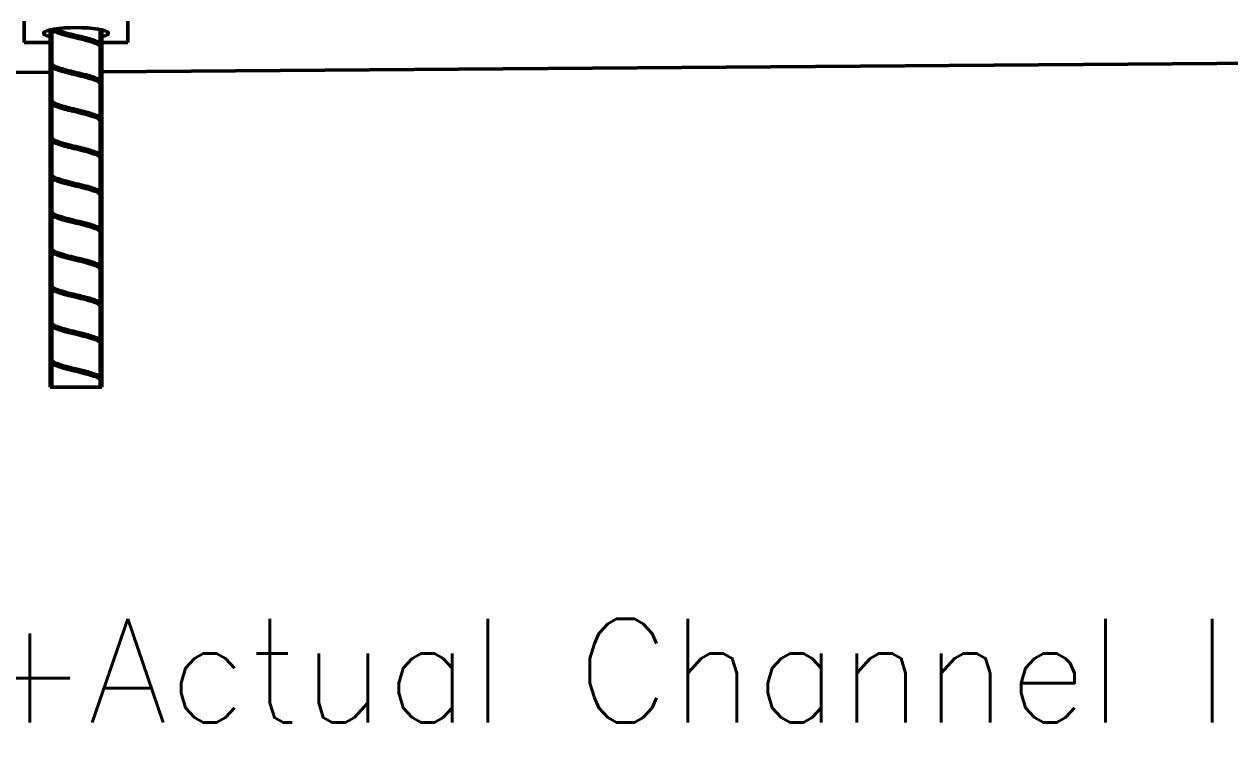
# Model space of a CAD drawing. Header units: inches. Extents: x 39 to 190, y 80 to 114.
# Drawn here: x 105.84 to 117.46, y 80.48 to 87.55 of the extents above; entities that cross this region are included whole.
import ezdxf

# ---------------------------------------------------------------- set-up
doc = ezdxf.new("R2010")
doc.units = ezdxf.units.IN
doc.header["$LTSCALE"] = 8
doc.header["$MEASUREMENT"] = 0
doc.layers.add('Visible (ANSI)', color=7, linetype='Continuous', lineweight=50)
doc.styles.add('ZURN', font='romans.shx')

msp = doc.modelspace()

# ---------------------------------------------------------------- linework, layer by layer
at = {"layer": 'Visible (ANSI)'}
for p, q in [((105.838386, 87.371989), (105.838386, 87.577821)), ((106.838386, 87.577821), (106.838386, 87.371989)), ((106.089011, 84.050861), (106.089011, 87.494448)), ((106.104491, 87.495111), (106.104491, 87.168395)), ((106.572281, 87.36293), (106.572281, 87.497732)), ((106.587761, 84.050861), (106.587761, 87.494448)), ((106.089011, 87.371989), (105.838386, 87.371989)), ((106.572281, 87.005788), (106.572281, 87.332281)), ((148.838386, 87.406755), (106.587761, 87.089875)), ((106.838386, 87.371989), (106.587761, 87.371989)), ((106.089011, 87.086135), (72.087761, 86.831125)), ((106.104491, 87.137968), (106.104491, 86.811252)), ((106.572281, 86.648645), (106.572281, 86.975139)), ((106.104491, 86.780825), (106.104491, 86.45411)), ((106.572281, 86.291502), (106.572281, 86.617996)), ((106.104491, 86.423683), (106.104491, 86.096967)), ((106.572281, 85.934359), (106.572281, 86.260853)), ((106.104491, 86.06654), (106.104491, 85.739824)), ((106.572281, 85.577216), (106.572281, 85.90371)), ((106.104491, 85.709397), (106.104491, 85.382681)), ((106.572281, 85.220073), (106.572281, 85.546567)), ((106.104491, 85.352254), (106.104491, 85.025538)), ((106.572281, 84.86293), (106.572281, 85.189424)), ((106.104491, 84.995111), (106.104491, 84.668395)), ((106.572281, 84.505788), (106.572281, 84.832281)), ((106.104491, 84.637968), (106.104491, 84.311252)), ((106.572281, 84.148645), (106.572281, 84.475139)), ((106.104491, 84.280825), (106.104491, 84.050861)), ((106.104491, 84.050861), (106.089011, 84.050861)), ((106.572281, 84.050861), (106.104491, 84.050861)), ((106.572281, 84.050861), (106.572281, 84.117996)), ((106.587761, 84.050861), (106.572281, 84.050861))]:
    msp.add_line(p, q, dxfattribs=at)
msp.add_ellipse((106.338386, 87.461744), major_axis=(-0.3125, 0), ratio=0.173648178, start_param=2.49476558, end_param=6.930012381, dxfattribs=at)
for points, knots in [([(106.285895, 87.430768), (106.260433, 87.437104), (106.235562, 87.443522), (106.191083, 87.456156), (106.170888, 87.462528), (106.136837, 87.475394), (106.122743, 87.482003), (106.108595, 87.491661), (106.105096, 87.494326), (106.102212, 87.49728)], [0, 0, 0, 0, 0.2039696239, 0.2039696239, 0.4060267179, 0.4060267179, 0.6128913894, 0.6128913894, 0.6944548211, 0.6944548211, 0.6944548211, 0.6944548211]), ([(106.129959, 87.502177), (106.143949, 87.494758), (106.163134, 87.487407), (106.210351, 87.472367), (106.238116, 87.464826), (106.298043, 87.449591), (106.329596, 87.442049), (106.366346, 87.433095), (106.371803, 87.431761), (106.377221, 87.430429)], [0.2525844443, 0.2525844443, 0.2525844443, 0.2525844443, 0.4925580178, 0.4925580178, 0.7388370267, 0.7388370267, 0.9851160356, 0.9851160356, 1.0283235158, 1.0283235158, 1.0283235158, 1.0283235158]), ([(106.572281, 87.332281), (106.570271, 87.339899), (106.561982, 87.347441), (106.533828, 87.362676), (106.514249, 87.370217), (106.466421, 87.385452), (106.438655, 87.392994), (106.378729, 87.408229), (106.347175, 87.41577), (106.305788, 87.425854), (106.295763, 87.428312), (106.285895, 87.430768)], [0, 0, 0, 0, 0.246279009, 0.246279009, 0.492558018, 0.492558018, 0.738837027, 0.738837027, 0.985116036, 0.985116036, 1.064849626, 1.064849626, 1.064849626, 1.064849626]), ([(106.377221, 87.430429), (106.402888, 87.424117), (106.428229, 87.417724), (106.474088, 87.405147), (106.495207, 87.398807), (106.531402, 87.386053), (106.546764, 87.379507), (106.570104, 87.365817), (106.578282, 87.359221), (106.582264, 87.347873), (106.582609, 87.346628), (106.582868, 87.345299)], [0, 0, 0, 0, 0.2034307458, 0.2034307458, 0.4049372632, 0.4049372632, 0.6108476119, 0.6108476119, 0.8240430322, 0.8240430322, 0.8486132072, 0.8486132072, 0.8486132072, 0.8486132072]), ([(106.583146, 87.342123), (106.583137, 87.341531), (106.583094, 87.340942), (106.582846, 87.339157), (106.582522, 87.338013), (106.581498, 87.336033), (106.580844, 87.335234), (106.579161, 87.333896), (106.578134, 87.33339), (106.575598, 87.332602), (106.574071, 87.332377), (106.572389, 87.332287), (106.572335, 87.332284), (106.572281, 87.332281)], [0.26308850617, 0.26308850617, 0.26308850617, 0.26308850617, 0.26790971079, 0.26790971079, 0.27798246668, 0.27798246668, 0.28747658653, 0.28747658653, 0.29749105821, 0.29749105821, 0.30912587011, 0.30912587011, 0.30951299051, 0.30951299051, 0.30951299051, 0.30951299051]), ([(106.582869, 87.345299), (106.582924, 87.345016), (106.582971, 87.344729), (106.583113, 87.343676), (106.583159, 87.342897), (106.583146, 87.342123)], [0.254393637117, 0.254393637117, 0.254393637117, 0.254393637117, 0.256776527979, 0.256776527979, 0.263088506168, 0.263088506168, 0.263088506168, 0.263088506168]), ([(106.093625, 87.158528), (106.093604, 87.159835), (106.093743, 87.161143), (106.094395, 87.163361), (106.094833, 87.164261), (106.096065, 87.165825), (106.096827, 87.166437), (106.098336, 87.167249), (106.099004, 87.16751), (106.10107, 87.168115), (106.102604, 87.168318), (106.104326, 87.168389), (106.104408, 87.168393), (106.104491, 87.168395)], [0.40951911864, 0.40951911864, 0.40951911864, 0.40951911864, 0.41948176653, 0.41948176653, 0.42781411869, 0.42781411869, 0.43627503986, 0.43627503986, 0.44222270233, 0.44222270233, 0.45381025282, 0.45381025282, 0.45439245007, 0.45439245007, 0.45439245007, 0.45439245007]), ([(106.285895, 87.073625), (106.260433, 87.079961), (106.235562, 87.086379), (106.191083, 87.099013), (106.170888, 87.105385), (106.136837, 87.118251), (106.122743, 87.12486), (106.102841, 87.138446), (106.096067, 87.144714), (106.093916, 87.155734)], [0, 0, 0, 0, 0.2039696239, 0.2039696239, 0.4060267179, 0.4060267179, 0.6128913894, 0.6128913894, 0.8117771867, 0.8117771867, 0.8117771867, 0.8117771867]), ([(106.104491, 87.168395), (106.1065, 87.160778), (106.11479, 87.153236), (106.142943, 87.138001), (106.162522, 87.13046), (106.210351, 87.115225), (106.238116, 87.107683), (106.298043, 87.092448), (106.329596, 87.084906), (106.366346, 87.075952), (106.371803, 87.074618), (106.377221, 87.073286)], [0, 0, 0, 0, 0.246279009, 0.246279009, 0.492558018, 0.492558018, 0.738837027, 0.738837027, 0.985116036, 0.985116036, 1.028323516, 1.028323516, 1.028323516, 1.028323516]), ([(106.572281, 86.975139), (106.570271, 86.982756), (106.561982, 86.990298), (106.533828, 87.005533), (106.514249, 87.013074), (106.466421, 87.028309), (106.438655, 87.035851), (106.378729, 87.051086), (106.347175, 87.058628), (106.305788, 87.068711), (106.295763, 87.071169), (106.285895, 87.073625)], [0, 0, 0, 0, 0.246279009, 0.246279009, 0.492558018, 0.492558018, 0.738837027, 0.738837027, 0.985116036, 0.985116036, 1.064849626, 1.064849626, 1.064849626, 1.064849626]), ([(106.377221, 87.073286), (106.402888, 87.066974), (106.428229, 87.060581), (106.474088, 87.048004), (106.495207, 87.041664), (106.531402, 87.02891), (106.546764, 87.022364), (106.570104, 87.008674), (106.578282, 87.002079), (106.582264, 86.99073), (106.582609, 86.989486), (106.582868, 86.988156)], [0, 0, 0, 0, 0.2034307458, 0.2034307458, 0.4049372632, 0.4049372632, 0.6108476119, 0.6108476119, 0.8240430322, 0.8240430322, 0.8486132072, 0.8486132072, 0.8486132072, 0.8486132072]), ([(106.583146, 86.98498), (106.583137, 86.984388), (106.583094, 86.9838), (106.582846, 86.982014), (106.582522, 86.980871), (106.581498, 86.97889), (106.580844, 86.978091), (106.579161, 86.976753), (106.578134, 86.976247), (106.575598, 86.975459), (106.574071, 86.975234), (106.572389, 86.975144), (106.572335, 86.975141), (106.572281, 86.975139)], [0.26308850546, 0.26308850546, 0.26308850546, 0.26308850546, 0.26790971015, 0.26790971015, 0.27798246602, 0.27798246602, 0.28747658586, 0.28747658586, 0.29749105754, 0.29749105754, 0.30912586943, 0.30912586943, 0.30951298976, 0.30951298976, 0.30951298976, 0.30951298976]), ([(106.582869, 86.988156), (106.582924, 86.987873), (106.582971, 86.987586), (106.583113, 86.986533), (106.583159, 86.985754), (106.583146, 86.98498)], [0.254393636422, 0.254393636422, 0.254393636422, 0.254393636422, 0.256776527355, 0.256776527355, 0.263088505465, 0.263088505465, 0.263088505465, 0.263088505465]), ([(106.093625, 86.801385), (106.093616, 86.801946), (106.093637, 86.802506), (106.093807, 86.804228), (106.094067, 86.80535), (106.094944, 86.807297), (106.095511, 86.808087), (106.096715, 86.809171), (106.097246, 86.809529), (106.098454, 86.810158), (106.099132, 86.810412), (106.101225, 86.811), (106.102777, 86.811193), (106.104451, 86.811251), (106.104471, 86.811252), (106.104491, 86.811252)], [0.19963790955, 0.19963790955, 0.19963790955, 0.19963790955, 0.20382158799, 0.20382158799, 0.21268913781, 0.21268913781, 0.22086584527, 0.22086584527, 0.22623391145, 0.22623391145, 0.23211978616, 0.23211978616, 0.24361489903, 0.24361489903, 0.24375161942, 0.24375161942, 0.24375161942, 0.24375161942]), ([(106.093916, 86.798591), (106.093893, 86.798709), (106.093871, 86.798828), (106.093714, 86.799746), (106.093638, 86.800566), (106.093625, 86.801385)], [0.192620283308, 0.192620283308, 0.192620283308, 0.192620283308, 0.193533621623, 0.193533621623, 0.199637909549, 0.199637909549, 0.199637909549, 0.199637909549]), ([(106.285895, 86.716482), (106.260433, 86.722818), (106.235562, 86.729236), (106.191083, 86.74187), (106.170888, 86.748243), (106.136837, 86.761109), (106.122743, 86.767717), (106.102841, 86.781303), (106.096067, 86.787571), (106.093916, 86.798591)], [0, 0, 0, 0, 0.2039696239, 0.2039696239, 0.4060267179, 0.4060267179, 0.6128913894, 0.6128913894, 0.8117771867, 0.8117771867, 0.8117771867, 0.8117771867]), ([(106.104491, 86.811252), (106.1065, 86.803635), (106.11479, 86.796093), (106.142943, 86.780858), (106.162522, 86.773317), (106.210351, 86.758082), (106.238116, 86.75054), (106.298043, 86.735305), (106.329596, 86.727764), (106.366346, 86.71881), (106.371803, 86.717475), (106.377221, 86.716143)], [0, 0, 0, 0, 0.246279009, 0.246279009, 0.492558018, 0.492558018, 0.738837027, 0.738837027, 0.985116036, 0.985116036, 1.028323516, 1.028323516, 1.028323516, 1.028323516]), ([(106.572281, 86.617996), (106.570271, 86.625613), (106.561982, 86.633155), (106.533828, 86.64839), (106.514249, 86.655931), (106.466421, 86.671166), (106.438655, 86.678708), (106.378729, 86.693943), (106.347175, 86.701485), (106.305788, 86.711568), (106.295763, 86.714027), (106.285895, 86.716482)], [0, 0, 0, 0, 0.246279009, 0.246279009, 0.492558018, 0.492558018, 0.738837027, 0.738837027, 0.985116036, 0.985116036, 1.064849626, 1.064849626, 1.064849626, 1.064849626]), ([(106.377221, 86.716143), (106.402888, 86.709831), (106.428229, 86.703438), (106.474088, 86.690861), (106.495207, 86.684521), (106.531402, 86.671767), (106.546764, 86.665221), (106.570104, 86.651531), (106.578282, 86.644936), (106.582264, 86.633587), (106.582609, 86.632343), (106.582868, 86.631013)], [0, 0, 0, 0, 0.2034307458, 0.2034307458, 0.4049372632, 0.4049372632, 0.6108476119, 0.6108476119, 0.8240430322, 0.8240430322, 0.8486132072, 0.8486132072, 0.8486132072, 0.8486132072]), ([(106.583146, 86.627837), (106.583137, 86.627246), (106.583094, 86.626657), (106.582846, 86.624871), (106.582522, 86.623728), (106.581498, 86.621748), (106.580844, 86.620949), (106.579161, 86.619611), (106.578134, 86.619104), (106.575598, 86.618316), (106.574071, 86.618092), (106.572389, 86.618001), (106.572335, 86.617998), (106.572281, 86.617996)], [0.26310115306, 0.26310115306, 0.26310115306, 0.26310115306, 0.26792283744, 0.26792283744, 0.27799661899, 0.27799661899, 0.28749173273, 0.28749173273, 0.29750728132, 0.29750728132, 0.30914337775, 0.30914337775, 0.30953054266, 0.30953054266, 0.30953054266, 0.30953054266]), ([(106.582869, 86.631013), (106.582924, 86.63073), (106.582971, 86.630444), (106.583113, 86.62939), (106.583159, 86.628612), (106.583146, 86.627837)], [0.254405431738, 0.254405431738, 0.254405431738, 0.254405431738, 0.256788553059, 0.256788553059, 0.263101153063, 0.263101153063, 0.263101153063, 0.263101153063]), ([(106.093625, 86.444242), (106.093614, 86.444918), (106.093647, 86.445594), (106.093872, 86.447399), (106.094157, 86.448485), (106.095083, 86.450369), (106.095675, 86.451131), (106.096917, 86.452174), (106.097467, 86.452519), (106.098713, 86.453121), (106.09941, 86.453361), (106.101464, 86.453888), (106.102934, 86.454058), (106.104491, 86.45411)], [0.43849155227, 0.43849155227, 0.43849155227, 0.43849155227, 0.44367171349, 0.44367171349, 0.45262011528, 0.45262011528, 0.46096080713, 0.46096080713, 0.46651059233, 0.46651059233, 0.47260186435, 0.47260186435, 0.48373495722, 0.48373495722, 0.48373495722, 0.48373495722]), ([(106.093916, 86.441448), (106.09387, 86.441685), (106.093829, 86.441924), (106.093693, 86.442848), (106.093636, 86.443545), (106.093625, 86.444242)], [0.431272301687, 0.431272301687, 0.431272301687, 0.431272301687, 0.43315240226, 0.43315240226, 0.438491552267, 0.438491552267, 0.438491552267, 0.438491552267]), ([(106.285895, 86.359339), (106.260433, 86.365675), (106.235562, 86.372093), (106.191083, 86.384728), (106.170888, 86.3911), (106.136837, 86.403966), (106.122743, 86.410574), (106.102841, 86.424161), (106.096067, 86.430428), (106.093916, 86.441448)], [0, 0, 0, 0, 0.2039696239, 0.2039696239, 0.4060267179, 0.4060267179, 0.6128913894, 0.6128913894, 0.8117771867, 0.8117771867, 0.8117771867, 0.8117771867]), ([(106.104491, 86.45411), (106.1065, 86.446492), (106.11479, 86.43895), (106.142943, 86.423715), (106.162522, 86.416174), (106.210351, 86.400939), (106.238116, 86.393397), (106.298043, 86.378162), (106.329596, 86.370621), (106.366346, 86.361667), (106.371803, 86.360333), (106.377221, 86.359)], [0, 0, 0, 0, 0.246279009, 0.246279009, 0.492558018, 0.492558018, 0.738837027, 0.738837027, 0.985116036, 0.985116036, 1.028323516, 1.028323516, 1.028323516, 1.028323516]), ([(106.572281, 86.260853), (106.570271, 86.26847), (106.561982, 86.276012), (106.533828, 86.291247), (106.514249, 86.298789), (106.466421, 86.314024), (106.438655, 86.321565), (106.378729, 86.3368), (106.347175, 86.344342), (106.305788, 86.354426), (106.295763, 86.356884), (106.285895, 86.359339)], [0, 0, 0, 0, 0.246279009, 0.246279009, 0.492558018, 0.492558018, 0.738837027, 0.738837027, 0.985116036, 0.985116036, 1.064849626, 1.064849626, 1.064849626, 1.064849626]), ([(106.377221, 86.359), (106.402888, 86.352688), (106.428229, 86.346295), (106.474088, 86.333719), (106.495207, 86.327378), (106.531402, 86.314624), (106.546764, 86.308078), (106.570104, 86.294388), (106.578282, 86.287793), (106.582264, 86.276444), (106.582609, 86.2752), (106.582868, 86.27387)], [0, 0, 0, 0, 0.2034307458, 0.2034307458, 0.4049372632, 0.4049372632, 0.6108476119, 0.6108476119, 0.8240430322, 0.8240430322, 0.8486132072, 0.8486132072, 0.8486132072, 0.8486132072]), ([(106.583146, 86.270694), (106.583137, 86.270103), (106.583094, 86.269514), (106.582846, 86.267729), (106.582522, 86.266585), (106.581498, 86.264605), (106.580844, 86.263806), (106.579161, 86.262468), (106.578134, 86.261962), (106.575598, 86.261173), (106.574071, 86.260949), (106.572389, 86.260858), (106.572335, 86.260856), (106.572281, 86.260853)], [0.26308851667, 0.26308851667, 0.26308851667, 0.26308851667, 0.26790971948, 0.26790971948, 0.27798247502, 0.27798247502, 0.28747659443, 0.28747659443, 0.29749106541, 0.29749106541, 0.30912587649, 0.30912587649, 0.30951299852, 0.30951299852, 0.30951299852, 0.30951299852]), ([(106.582869, 86.27387), (106.582924, 86.273587), (106.582971, 86.273301), (106.583113, 86.272248), (106.583159, 86.271469), (106.583146, 86.270694)], [0.254393648137, 0.254393648137, 0.254393648137, 0.254393648137, 0.256776537245, 0.256776537245, 0.263088516667, 0.263088516667, 0.263088516667, 0.263088516667]), ([(106.093625, 86.087099), (106.09361, 86.088085), (106.093686, 86.089073), (106.094092, 86.091092), (106.094449, 86.092084), (106.095515, 86.093806), (106.096182, 86.094493), (106.097543, 86.095424), (106.098148, 86.09573), (106.099503, 86.096253), (106.100254, 86.096455), (106.102119, 86.096815), (106.103283, 86.096927), (106.104491, 86.096967)], [0.42098569858, 0.42098569858, 0.42098569858, 0.42098569858, 0.42849372071, 0.42849372071, 0.43703827405, 0.43703827405, 0.44531156237, 0.44531156237, 0.45100018142, 0.45100018142, 0.45728129462, 0.45728129462, 0.4661227504, 0.4661227504, 0.4661227504, 0.4661227504]), ([(106.093916, 86.084305), (106.093807, 86.084862), (106.093729, 86.085429), (106.09368, 86.086), (106.093649, 86.086365), (106.093631, 86.086732), (106.093625, 86.087099)], [0.413806389907, 0.413806389907, 0.413806389907, 0.413806389907, 0.418189082343, 0.418189082343, 0.418189082343, 0.420985698581, 0.420985698581, 0.420985698581, 0.420985698581]), ([(106.285895, 86.002196), (106.260433, 86.008532), (106.235562, 86.01495), (106.191083, 86.027585), (106.170888, 86.033957), (106.136837, 86.046823), (106.122743, 86.053431), (106.102841, 86.067018), (106.096067, 86.073286), (106.093916, 86.084305)], [0, 0, 0, 0, 0.2039696239, 0.2039696239, 0.4060267179, 0.4060267179, 0.6128913894, 0.6128913894, 0.8117771867, 0.8117771867, 0.8117771867, 0.8117771867]), ([(106.104491, 86.096967), (106.1065, 86.089349), (106.11479, 86.081808), (106.142943, 86.066573), (106.162522, 86.059031), (106.210351, 86.043796), (106.238116, 86.036254), (106.298043, 86.021019), (106.329596, 86.013478), (106.366346, 86.004524), (106.371803, 86.00319), (106.377221, 86.001857)], [0, 0, 0, 0, 0.246279009, 0.246279009, 0.492558018, 0.492558018, 0.738837027, 0.738837027, 0.985116036, 0.985116036, 1.028323516, 1.028323516, 1.028323516, 1.028323516]), ([(106.572281, 85.90371), (106.570271, 85.911328), (106.561982, 85.918869), (106.533828, 85.934104), (106.514249, 85.941646), (106.466421, 85.956881), (106.438655, 85.964422), (106.378729, 85.979657), (106.347175, 85.987199), (106.305788, 85.997283), (106.295763, 85.999741), (106.285895, 86.002196)], [0, 0, 0, 0, 0.246279009, 0.246279009, 0.492558018, 0.492558018, 0.738837027, 0.738837027, 0.985116036, 0.985116036, 1.064849626, 1.064849626, 1.064849626, 1.064849626]), ([(106.377221, 86.001857), (106.402888, 85.995545), (106.428229, 85.989152), (106.474088, 85.976576), (106.495207, 85.970235), (106.531402, 85.957481), (106.546764, 85.950935), (106.570104, 85.937245), (106.578282, 85.93065), (106.582264, 85.919301), (106.582609, 85.918057), (106.582868, 85.916728)], [0, 0, 0, 0, 0.2034307458, 0.2034307458, 0.4049372632, 0.4049372632, 0.6108476119, 0.6108476119, 0.8240430322, 0.8240430322, 0.8486132072, 0.8486132072, 0.8486132072, 0.8486132072]), ([(106.583146, 85.913551), (106.58313, 85.912531), (106.583014, 85.911517), (106.582505, 85.909438), (106.582079, 85.908422), (106.580853, 85.906668), (106.580093, 85.905977), (106.578179, 85.904824), (106.577, 85.904402), (106.574607, 85.903896), (106.573465, 85.903767), (106.572281, 85.90371)], [0.21447625646, 0.21447625646, 0.21447625646, 0.21447625646, 0.22226703235, 0.22226703235, 0.23130402184, 0.23130402184, 0.24019758115, 0.24019758115, 0.25013631762, 0.25013631762, 0.25821023438, 0.25821023438, 0.25821023438, 0.25821023438]), ([(106.582869, 85.916728), (106.583009, 85.916008), (106.583096, 85.915273), (106.583146, 85.914206), (106.583152, 85.913878), (106.583146, 85.913551)], [0.20632606347, 0.20632606347, 0.20632606347, 0.20632606347, 0.21198110119, 0.21198110119, 0.214476256462, 0.214476256462, 0.214476256462, 0.214476256462]), ([(106.093625, 85.729956), (106.093614, 85.730633), (106.093647, 85.731309), (106.093872, 85.733115), (106.094158, 85.7342), (106.095084, 85.736085), (106.095676, 85.736846), (106.097218, 85.738141), (106.098174, 85.738642), (106.100574, 85.739443), (106.102047, 85.739681), (106.103919, 85.739801), (106.104204, 85.739814), (106.104491, 85.739824)], [0.40043168869, 0.40043168869, 0.40043168869, 0.40043168869, 0.40559300139, 0.40559300139, 0.4145253775, 0.4145253775, 0.42287305846, 0.42287305846, 0.43180709003, 0.43180709003, 0.4423606498, 0.4423606498, 0.4442422122, 0.4442422122, 0.4442422122, 0.4442422122]), ([(106.093916, 85.727162), (106.09387, 85.7274), (106.093829, 85.727639), (106.093794, 85.727879), (106.093693, 85.728563), (106.093636, 85.72926), (106.093625, 85.729956)], [0.393249663217, 0.393249663217, 0.393249663217, 0.393249663217, 0.395119951528, 0.395119951528, 0.395119951528, 0.400431688692, 0.400431688692, 0.400431688692, 0.400431688692]), ([(106.285895, 85.645053), (106.260433, 85.65139), (106.235562, 85.657807), (106.191083, 85.670442), (106.170888, 85.676814), (106.136837, 85.68968), (106.122743, 85.696289), (106.102841, 85.709875), (106.096067, 85.716143), (106.093916, 85.727162)], [0, 0, 0, 0, 0.2039696239, 0.2039696239, 0.4060267179, 0.4060267179, 0.6128913894, 0.6128913894, 0.8117771867, 0.8117771867, 0.8117771867, 0.8117771867]), ([(106.104491, 85.739824), (106.1065, 85.732206), (106.11479, 85.724665), (106.142943, 85.70943), (106.162522, 85.701888), (106.210351, 85.686653), (106.238116, 85.679112), (106.298043, 85.663877), (106.329596, 85.656335), (106.366346, 85.647381), (106.371803, 85.646047), (106.377221, 85.644714)], [0, 0, 0, 0, 0.246279009, 0.246279009, 0.492558018, 0.492558018, 0.738837027, 0.738837027, 0.985116036, 0.985116036, 1.028323516, 1.028323516, 1.028323516, 1.028323516]), ([(106.572281, 85.546567), (106.570271, 85.554185), (106.561982, 85.561726), (106.533828, 85.576961), (106.514249, 85.584503), (106.466421, 85.599738), (106.438655, 85.60728), (106.378729, 85.622515), (106.347175, 85.630056), (106.305788, 85.64014), (106.295763, 85.642598), (106.285895, 85.645053)], [0, 0, 0, 0, 0.246279009, 0.246279009, 0.492558018, 0.492558018, 0.738837027, 0.738837027, 0.985116036, 0.985116036, 1.064849626, 1.064849626, 1.064849626, 1.064849626]), ([(106.377221, 85.644714), (106.402888, 85.638402), (106.428229, 85.63201), (106.474088, 85.619433), (106.495207, 85.613092), (106.531402, 85.600338), (106.546764, 85.593792), (106.570104, 85.580103), (106.578282, 85.573507), (106.582264, 85.562158), (106.582609, 85.560914), (106.582868, 85.559585)], [0, 0, 0, 0, 0.2034307458, 0.2034307458, 0.4049372632, 0.4049372632, 0.6108476119, 0.6108476119, 0.8240430322, 0.8240430322, 0.8486132072, 0.8486132072, 0.8486132072, 0.8486132072]), ([(106.583146, 85.556409), (106.583141, 85.556093), (106.583127, 85.555779), (106.583005, 85.554243), (106.582758, 85.553052), (106.582312, 85.551967), (106.581897, 85.550957), (106.58133, 85.55009), (106.579805, 85.5486), (106.578876, 85.548038), (106.576597, 85.547125), (106.575193, 85.546828), (106.573211, 85.546623), (106.572748, 85.54659), (106.572281, 85.546567)], [0.39230943988, 0.39230943988, 0.39230943988, 0.39230943988, 0.39470134582, 0.39470134582, 0.40407152735, 0.40407152735, 0.40407152735, 0.41278703275, 0.41278703275, 0.42195609149, 0.42195609149, 0.4327728294, 0.4327728294, 0.43601518703, 0.43601518703, 0.43601518703, 0.43601518703]), ([(106.582868, 85.559585), (106.582887, 85.559487), (106.582905, 85.559389), (106.583087, 85.558345), (106.583162, 85.557373), (106.583146, 85.556409)], [0.384224977278, 0.384224977278, 0.384224977278, 0.384224977278, 0.38498780044, 0.38498780044, 0.392309439881, 0.392309439881, 0.392309439881, 0.392309439881]), ([(106.093625, 85.372814), (106.093621, 85.373034), (106.093623, 85.373253), (106.093663, 85.374726), (106.093849, 85.375961), (106.094586, 85.378069), (106.09507, 85.378924), (106.096399, 85.380409), (106.097219, 85.380983), (106.099269, 85.381944), (106.100558, 85.38228), (106.102796, 85.382588), (106.103634, 85.382653), (106.104491, 85.382681)], [0.19156492182, 0.19156492182, 0.19156492182, 0.19156492182, 0.19324090468, 0.19324090468, 0.20282560326, 0.20282560326, 0.2111247933, 0.2111247933, 0.21977071602, 0.21977071602, 0.23006997623, 0.23006997623, 0.23591087062, 0.23591087062, 0.23591087062, 0.23591087062]), ([(106.285895, 85.287911), (106.260433, 85.294247), (106.235562, 85.300665), (106.191083, 85.313299), (106.170888, 85.319671), (106.136837, 85.332537), (106.122743, 85.339146), (106.102841, 85.352732), (106.096067, 85.359), (106.093916, 85.370019)], [0, 0, 0, 0, 0.2039696239, 0.2039696239, 0.4060267179, 0.4060267179, 0.6128913894, 0.6128913894, 0.8117771867, 0.8117771867, 0.8117771867, 0.8117771867]), ([(106.104491, 85.382681), (106.1065, 85.375063), (106.11479, 85.367522), (106.142943, 85.352287), (106.162522, 85.344745), (106.210351, 85.32951), (106.238116, 85.321969), (106.298043, 85.306734), (106.329596, 85.299192), (106.366346, 85.290238), (106.371803, 85.288904), (106.377221, 85.287571)], [0, 0, 0, 0, 0.246279009, 0.246279009, 0.492558018, 0.492558018, 0.738837027, 0.738837027, 0.985116036, 0.985116036, 1.028323516, 1.028323516, 1.028323516, 1.028323516]), ([(106.572281, 85.189424), (106.570271, 85.197042), (106.561982, 85.204583), (106.533828, 85.219818), (106.514249, 85.22736), (106.466421, 85.242595), (106.438655, 85.250137), (106.378729, 85.265372), (106.347175, 85.272913), (106.305788, 85.282997), (106.295763, 85.285455), (106.285895, 85.287911)], [0, 0, 0, 0, 0.246279009, 0.246279009, 0.492558018, 0.492558018, 0.738837027, 0.738837027, 0.985116036, 0.985116036, 1.064849626, 1.064849626, 1.064849626, 1.064849626]), ([(106.377221, 85.287572), (106.402888, 85.28126), (106.428229, 85.274867), (106.474088, 85.26229), (106.495207, 85.25595), (106.531402, 85.243195), (106.546764, 85.23665), (106.570104, 85.22296), (106.578282, 85.216364), (106.582264, 85.205016), (106.582609, 85.203771), (106.582868, 85.202442)], [0, 0, 0, 0, 0.2034307458, 0.2034307458, 0.4049372632, 0.4049372632, 0.6108476119, 0.6108476119, 0.8240430322, 0.8240430322, 0.8486132072, 0.8486132072, 0.8486132072, 0.8486132072]), ([(106.583146, 85.199266), (106.583143, 85.199035), (106.583134, 85.198804), (106.58304, 85.19729), (106.582798, 85.196036), (106.581936, 85.193885), (106.581378, 85.193009), (106.579871, 85.191506), (106.578953, 85.190936), (106.577081, 85.190168), (106.576193, 85.189927), (106.574295, 85.189574), (106.57329, 85.189473), (106.572281, 85.189424)], [0.37430836292, 0.37430836292, 0.37430836292, 0.37430836292, 0.37604369838, 0.37604369838, 0.3857526835, 0.3857526835, 0.39440122046, 0.39440122046, 0.4034368263, 0.4034368263, 0.41068398661, 0.41068398661, 0.41839117634, 0.41839117634, 0.41839117634, 0.41839117634]), ([(106.093625, 85.015671), (106.093614, 85.016347), (106.093647, 85.017023), (106.093872, 85.018829), (106.094158, 85.019915), (106.095084, 85.021799), (106.095676, 85.02256), (106.097218, 85.023856), (106.098174, 85.024356), (106.100574, 85.025157), (106.102047, 85.025395), (106.103919, 85.025515), (106.104204, 85.025529), (106.104491, 85.025538)], [0.40043155081, 0.40043155081, 0.40043155081, 0.40043155081, 0.40559291102, 0.40559291102, 0.41452527911, 0.41452527911, 0.42287295835, 0.42287295835, 0.43180699699, 0.43180699699, 0.4423605656, 0.4423605656, 0.44424207596, 0.44424207596, 0.44424207596, 0.44424207596]), ([(106.093916, 85.012876), (106.09387, 85.013114), (106.093829, 85.013353), (106.093794, 85.013594), (106.093693, 85.014277), (106.093636, 85.014974), (106.093625, 85.015671)], [0.393249525393, 0.393249525393, 0.393249525393, 0.393249525393, 0.395119864277, 0.395119864277, 0.395119864277, 0.400431550808, 0.400431550808, 0.400431550808, 0.400431550808]), ([(106.285895, 84.930768), (106.260433, 84.937104), (106.235562, 84.943522), (106.191083, 84.956156), (106.170888, 84.962528), (106.136837, 84.975394), (106.122743, 84.982003), (106.102841, 84.995589), (106.096067, 85.001857), (106.093916, 85.012876)], [0, 0, 0, 0, 0.2039696239, 0.2039696239, 0.4060267179, 0.4060267179, 0.6128913894, 0.6128913894, 0.8117771867, 0.8117771867, 0.8117771867, 0.8117771867]), ([(106.104491, 85.025538), (106.1065, 85.017921), (106.11479, 85.010379), (106.142943, 84.995144), (106.162522, 84.987602), (106.210351, 84.972367), (106.238116, 84.964826), (106.298043, 84.949591), (106.329596, 84.942049), (106.366346, 84.933095), (106.371803, 84.931761), (106.377221, 84.930429)], [0, 0, 0, 0, 0.246279009, 0.246279009, 0.492558018, 0.492558018, 0.738837027, 0.738837027, 0.985116036, 0.985116036, 1.028323516, 1.028323516, 1.028323516, 1.028323516]), ([(106.572281, 84.832281), (106.570271, 84.839899), (106.561982, 84.847441), (106.533828, 84.862676), (106.514249, 84.870217), (106.466421, 84.885452), (106.438655, 84.892994), (106.378729, 84.908229), (106.347175, 84.91577), (106.305788, 84.925854), (106.295763, 84.928312), (106.285895, 84.930768)], [0, 0, 0, 0, 0.246279009, 0.246279009, 0.492558018, 0.492558018, 0.738837027, 0.738837027, 0.985116036, 0.985116036, 1.064849626, 1.064849626, 1.064849626, 1.064849626]), ([(106.377221, 84.930429), (106.402888, 84.924117), (106.428229, 84.917724), (106.474088, 84.905147), (106.495207, 84.898807), (106.531402, 84.886053), (106.546764, 84.879507), (106.570104, 84.865817), (106.578282, 84.859221), (106.582264, 84.847873), (106.582609, 84.846628), (106.582868, 84.845299)], [0, 0, 0, 0, 0.2034307458, 0.2034307458, 0.4049372632, 0.4049372632, 0.6108476119, 0.6108476119, 0.8240430322, 0.8240430322, 0.8486132072, 0.8486132072, 0.8486132072, 0.8486132072]), ([(106.583146, 84.842123), (106.583127, 84.840863), (106.582955, 84.839613), (106.582258, 84.837392), (106.581771, 84.836445), (106.580418, 84.834813), (106.579588, 84.83418), (106.577521, 84.833132), (106.576244, 84.832764), (106.574009, 84.832405), (106.573154, 84.832323), (106.572281, 84.832281)], [0.20079653311, 0.20079653311, 0.20079653311, 0.20079653311, 0.21035368465, 0.21035368465, 0.2191863103, 0.2191863103, 0.22813323742, 0.22813323742, 0.23841151035, 0.23841151035, 0.24440924674, 0.24440924674, 0.24440924674, 0.24440924674]), ([(106.582869, 84.845299), (106.583056, 84.84434), (106.583148, 84.843353), (106.583148, 84.842286), (106.583148, 84.842205), (106.583146, 84.842123)], [0.192710124015, 0.192710124015, 0.192710124015, 0.192710124015, 0.200176062922, 0.200176062922, 0.200796533114, 0.200796533114, 0.200796533114, 0.200796533114]), ([(106.093625, 84.658528), (106.093623, 84.658665), (106.093622, 84.658801), (106.093638, 84.660211), (106.093806, 84.661474), (106.094511, 84.663624), (106.094976, 84.664495), (106.096268, 84.66601), (106.097065, 84.666599), (106.099065, 84.667589), (106.100323, 84.66794), (106.102611, 84.668288), (106.10354, 84.668364), (106.104491, 84.668395)], [0.41381676012, 0.41381676012, 0.41381676012, 0.41381676012, 0.41486681312, 0.41486681312, 0.4246682254, 0.4246682254, 0.43303692908, 0.43303692908, 0.44166748276, 0.44166748276, 0.45187955812, 0.45187955812, 0.4583722887, 0.4583722887, 0.4583722887, 0.4583722887]), ([(106.285895, 84.573625), (106.260433, 84.579961), (106.235562, 84.586379), (106.191083, 84.599013), (106.170888, 84.605385), (106.136837, 84.618251), (106.122743, 84.62486), (106.102841, 84.638446), (106.096067, 84.644714), (106.093916, 84.655734)], [0, 0, 0, 0, 0.2039696239, 0.2039696239, 0.4060267179, 0.4060267179, 0.6128913894, 0.6128913894, 0.8117771867, 0.8117771867, 0.8117771867, 0.8117771867]), ([(106.104491, 84.668395), (106.1065, 84.660778), (106.11479, 84.653236), (106.142943, 84.638001), (106.162522, 84.63046), (106.210351, 84.615225), (106.238116, 84.607683), (106.298043, 84.592448), (106.329596, 84.584906), (106.366346, 84.575952), (106.371803, 84.574618), (106.377221, 84.573286)], [0, 0, 0, 0, 0.246279009, 0.246279009, 0.492558018, 0.492558018, 0.738837027, 0.738837027, 0.985116036, 0.985116036, 1.028323516, 1.028323516, 1.028323516, 1.028323516]), ([(106.572281, 84.475139), (106.570271, 84.482756), (106.561982, 84.490298), (106.533828, 84.505533), (106.514249, 84.513074), (106.466421, 84.528309), (106.438655, 84.535851), (106.378729, 84.551086), (106.347175, 84.558628), (106.305788, 84.568711), (106.295763, 84.571169), (106.285895, 84.573625)], [0, 0, 0, 0, 0.246279009, 0.246279009, 0.492558018, 0.492558018, 0.738837027, 0.738837027, 0.985116036, 0.985116036, 1.064849626, 1.064849626, 1.064849626, 1.064849626]), ([(106.377221, 84.573286), (106.402888, 84.566974), (106.428229, 84.560581), (106.474088, 84.548004), (106.495207, 84.541664), (106.531402, 84.52891), (106.546764, 84.522364), (106.570104, 84.508674), (106.578282, 84.502079), (106.582264, 84.49073), (106.582609, 84.489486), (106.582868, 84.488156)], [0, 0, 0, 0, 0.2034307458, 0.2034307458, 0.4049372632, 0.4049372632, 0.6108476119, 0.6108476119, 0.8240430322, 0.8240430322, 0.8486132072, 0.8486132072, 0.8486132072, 0.8486132072]), ([(106.583146, 84.48498), (106.583129, 84.483888), (106.582997, 84.482803), (106.582436, 84.48068), (106.581992, 84.479685), (106.580729, 84.477968), (106.579949, 84.477294), (106.577991, 84.476172), (106.576784, 84.475766), (106.574434, 84.475305), (106.573374, 84.475191), (106.572281, 84.475139)], [0.25889435065, 0.25889435065, 0.25889435065, 0.25889435065, 0.26755664324, 0.26755664324, 0.27688962834, 0.27688962834, 0.28614790636, 0.28614790636, 0.29658089407, 0.29658089407, 0.30434677135, 0.30434677135, 0.30434677135, 0.30434677135]), ([(106.582869, 84.488156), (106.583017, 84.487396), (106.583106, 84.486617), (106.583147, 84.485549), (106.583151, 84.485264), (106.583146, 84.48498)], [0.250424179404, 0.250424179404, 0.250424179404, 0.250424179404, 0.25663760214, 0.25663760214, 0.25889435065, 0.25889435065, 0.25889435065, 0.25889435065]), ([(106.093625, 84.301385), (106.093622, 84.301582), (106.093622, 84.301778), (106.093655, 84.303233), (106.093837, 84.304475), (106.094564, 84.306595), (106.095043, 84.307455), (106.096361, 84.308948), (106.097175, 84.309527), (106.09921, 84.310496), (106.10049, 84.310836), (106.102743, 84.311155), (106.103607, 84.311223), (106.104491, 84.311252)], [0.19105995979, 0.19105995979, 0.19105995979, 0.19105995979, 0.19257378672, 0.19257378672, 0.20230080949, 0.20230080949, 0.21068642525, 0.21068642525, 0.21939421686, 0.21939421686, 0.22974427515, 0.22974427515, 0.23581324266, 0.23581324266, 0.23581324266, 0.23581324266]), ([(106.285895, 84.216482), (106.260433, 84.222818), (106.235562, 84.229236), (106.191083, 84.24187), (106.170888, 84.248243), (106.136837, 84.261109), (106.122743, 84.267717), (106.102841, 84.281303), (106.096067, 84.287571), (106.093916, 84.298591)], [0, 0, 0, 0, 0.2039696239, 0.2039696239, 0.4060267179, 0.4060267179, 0.6128913894, 0.6128913894, 0.8117771867, 0.8117771867, 0.8117771867, 0.8117771867]), ([(106.104491, 84.311252), (106.1065, 84.303635), (106.11479, 84.296093), (106.142943, 84.280858), (106.162522, 84.273317), (106.210351, 84.258082), (106.238116, 84.25054), (106.298043, 84.235305), (106.329596, 84.227764), (106.366346, 84.21881), (106.371803, 84.217475), (106.377221, 84.216143)], [0, 0, 0, 0, 0.246279009, 0.246279009, 0.492558018, 0.492558018, 0.738837027, 0.738837027, 0.985116036, 0.985116036, 1.028323516, 1.028323516, 1.028323516, 1.028323516]), ([(106.572281, 84.117996), (106.570271, 84.125613), (106.561982, 84.133155), (106.533828, 84.14839), (106.514249, 84.155931), (106.466421, 84.171166), (106.438655, 84.178708), (106.378729, 84.193943), (106.347175, 84.201485), (106.305788, 84.211568), (106.295763, 84.214027), (106.285895, 84.216482)], [0, 0, 0, 0, 0.246279009, 0.246279009, 0.492558018, 0.492558018, 0.738837027, 0.738837027, 0.985116036, 0.985116036, 1.064849626, 1.064849626, 1.064849626, 1.064849626]), ([(106.377221, 84.216143), (106.402888, 84.209831), (106.428229, 84.203438), (106.474088, 84.190861), (106.495207, 84.184521), (106.531402, 84.171767), (106.546764, 84.165221), (106.570104, 84.151531), (106.578282, 84.144936), (106.582264, 84.133587), (106.582609, 84.132343), (106.582868, 84.131013)], [0, 0, 0, 0, 0.2034307458, 0.2034307458, 0.4049372632, 0.4049372632, 0.6108476119, 0.6108476119, 0.8240430322, 0.8240430322, 0.8486132072, 0.8486132072, 0.8486132072, 0.8486132072]), ([(106.583146, 84.127837), (106.583143, 84.127606), (106.583134, 84.127376), (106.58304, 84.125861), (106.582798, 84.124607), (106.581936, 84.122456), (106.581378, 84.121581), (106.579871, 84.120078), (106.578952, 84.119508), (106.577081, 84.11874), (106.576193, 84.118499), (106.574295, 84.118146), (106.57329, 84.118044), (106.572281, 84.117996)], [0.37430835157, 0.37430835157, 0.37430835157, 0.37430835157, 0.3760437641, 0.3760437641, 0.38575273498, 0.38575273498, 0.39440127059, 0.39440127059, 0.40343688499, 0.40343688499, 0.41068401412, 0.41068401412, 0.41839116271, 0.41839116271, 0.41839116271, 0.41839116271])]:
    msp.add_open_spline(points, degree=3, knots=knots, dxfattribs=at)
for points in [[(106.093916, 87.155734), (106.093738, 87.156646), (106.09364, 87.157587), (106.093625, 87.158528)], [(106.093916, 85.370019), (106.093737, 85.370934), (106.09364, 85.371875), (106.093625, 85.372814)], [(106.582868, 85.202442), (106.583071, 85.201405), (106.583163, 85.200332), (106.583146, 85.199266)], [(106.093916, 84.655734), (106.093737, 84.656648), (106.09364, 84.65759), (106.093625, 84.658528)], [(106.093916, 84.298591), (106.093737, 84.299505), (106.09364, 84.300447), (106.093625, 84.301385)], [(106.582868, 84.131013), (106.583071, 84.129977), (106.583163, 84.128903), (106.583146, 84.127837)]]:
    msp.add_open_spline(points, degree=3, dxfattribs=at)

# ---------------------------------------------------------------- texts
at = {"insert": (100.836785, 82.157946), "char_height": 1, "attachment_point": 1, "style": 'ZURN'}
msp.add_mtext_dynamic_manual_height_columns('\\A1;NOTE: +Actual Channel length is 122{\\H0.7x;\\S1/2;} [3112] to allow overlap.', width=68.98675278, gutter_width=1, heights=[0], dxfattribs=at)

doc.saveas('drawing.dxf')
